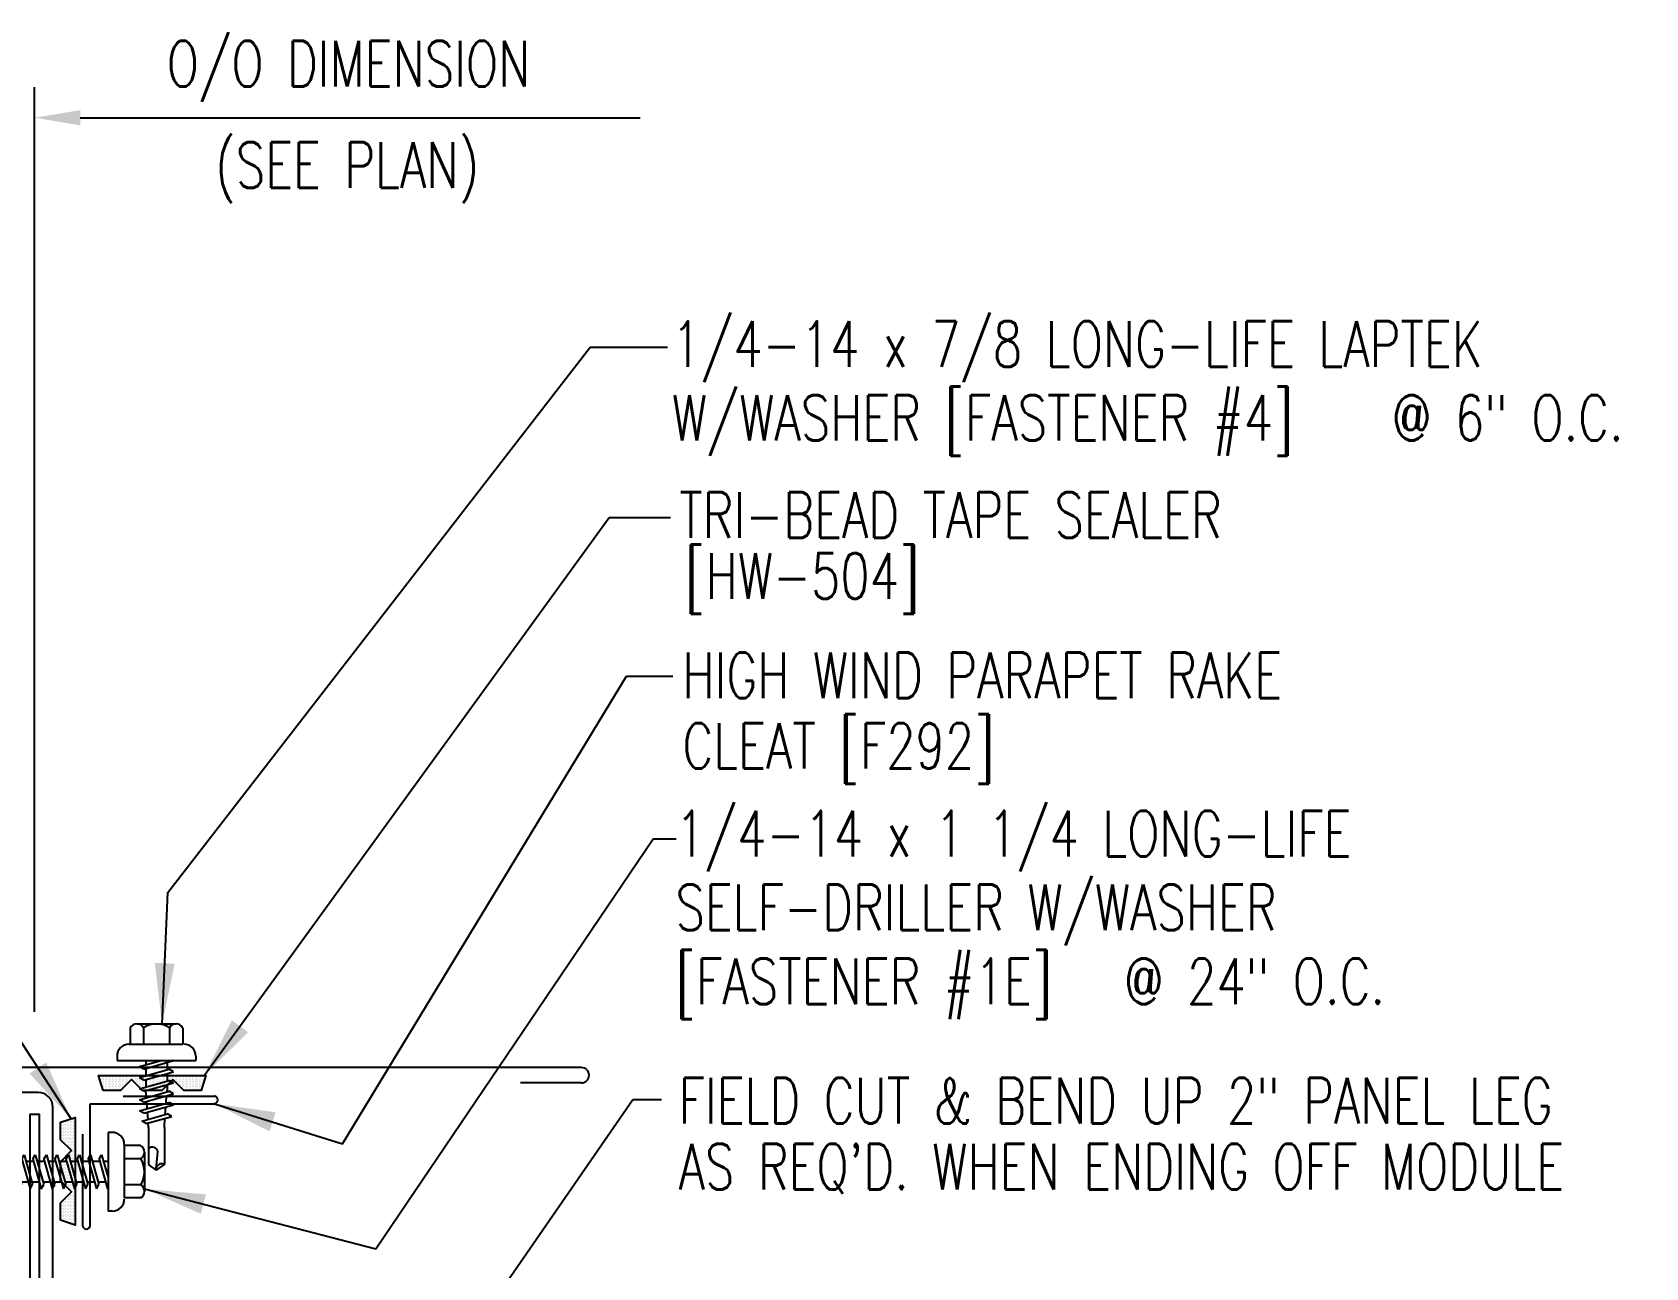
# Model space of a CAD drawing. Header units: inches. Extents: x 5.3 to 40.4, y 13.3 to 39.4.
# Drawn here: x 17.42 to 30.69, y 29.23 to 39.39 of the extents above; entities that cross this region are included whole.
import ezdxf

# ---------------------------------------------------------------- set-up
doc = ezdxf.new("R2010")
doc.units = ezdxf.units.IN
doc.header["$MEASUREMENT"] = 0
for name, color, linetype in [('DIM', 2, 'Continuous'), ('FASTENER', 9, 'Continuous'), ('PANEL', 11, 'Continuous'), ('STLA', 10, 'Continuous'), ('TAPE', 8, 'Continuous'), ('TEXT', 2, 'Continuous'), ('TRIM', 6, 'Continuous')]:
    doc.layers.add(name, color=color, linetype=linetype)
doc.styles.add('TEXT1', font='ROMANS.shx', dxfattribs={"width": 0.75, "height": 0.375})
doc.dimstyles.new('DETAIL$7', dxfattribs={"dimscale": 4, "dimtxt": 0.375, "dimasz": 0.125, "dimexe": 0.0625, "dimexo": 0.125, "dimgap": 0.0625, "dimtad": 1, "dimdec": 4, "dimzin": 3, "dimdsep": 46, "dimlunit": 4, "dimtxsty": 'TEXT1', "dimblk": 'ARCHTICK', "dimcen": 0.0625, "dimclrd": 7, "dimclre": 7, "dimclrt": 2, "dimadec": 0, "dimazin": 0, "dimtfac": 0.59375, "dimtdec": 4, "dimtmove": 2, "dimatfit": 3, "dimfxl": 0, "dimfrac": 2, "dimtolj": 1, "dimtzin": 3, "dimarcsym": 0})

# ---------------------------------------------------------------- blocks, each defined once
blk = doc.blocks.new('*X2')
at = {"color": 0}
for p, q in [((-0.434, 0.135), (-0.434, 0.135)), ((-0.422, 0.141), (-0.422, 0.141)), ((-0.41, 0.135), (-0.41, 0.135)), ((-0.398, 0.141), (-0.398, 0.141)), ((-0.387, 0.135), (-0.387, 0.135)), ((-0.375, 0.141), (-0.375, 0.141)), ((-0.363, 0.135), (-0.363, 0.135)), ((-0.352, 0.141), (-0.352, 0.141)), ((-0.34, 0.135), (-0.34, 0.135)), ((-0.328, 0.141), (-0.328, 0.141)), ((-0.316, 0.135), (-0.316, 0.135)), ((-0.305, 0.141), (-0.305, 0.141)), ((-0.293, 0.135), (-0.293, 0.135)), ((-0.281, 0.141), (-0.281, 0.141)), ((-0.27, 0.135), (-0.27, 0.135)), ((-0.258, 0.141), (-0.258, 0.141)), ((-0.246, 0.135), (-0.246, 0.135)), ((-0.234, 0.141), (-0.234, 0.141)), ((-0.223, 0.135), (-0.223, 0.135)), ((-0.211, 0.141), (-0.211, 0.141)), ((-0.199, 0.135), (-0.199, 0.135)), ((-0.188, 0.141), (-0.188, 0.141)), ((-0.176, 0.135), (-0.176, 0.135)), ((-0.164, 0.141), (-0.164, 0.141)), ((-0.152, 0.135), (-0.152, 0.135)), ((-0.141, 0.141), (-0.141, 0.141)), ((-0.129, 0.135), (-0.129, 0.135)), ((-0.117, 0.141), (-0.117, 0.141)), ((-0.105, 0.135), (-0.105, 0.135)), ((-0.094, 0.141), (-0.094, 0.141)), ((-0.082, 0.135), (-0.082, 0.135)), ((-0.07, 0.141), (-0.07, 0.141)), ((-0.059, 0.135), (-0.059, 0.135)), ((-0.047, 0.141), (-0.047, 0.141)), ((-0.035, 0.135), (-0.035, 0.135)), ((-0.023, 0.141), (-0.023, 0.141)), ((-0.012, 0.135), (-0.012, 0.135)), ((0, 0.141), (0, 0.141)), ((0.012, 0.135), (0.012, 0.135)), ((0.023, 0.141), (0.023, 0.141)), ((0.035, 0.135), (0.035, 0.135)), ((0.047, 0.141), (0.047, 0.141)), ((0.059, 0.135), (0.059, 0.135)), ((0.07, 0.141), (0.07, 0.141)), ((0.082, 0.135), (0.082, 0.135)), ((0.094, 0.141), (0.094, 0.141)), ((0.105, 0.135), (0.105, 0.135)), ((0.117, 0.141), (0.117, 0.141)), ((0.129, 0.135), (0.129, 0.135)), ((0.141, 0.141), (0.141, 0.141)), ((0.152, 0.135), (0.152, 0.135)), ((0.164, 0.141), (0.164, 0.141)), ((0.176, 0.135), (0.176, 0.135)), ((0.188, 0.141), (0.188, 0.141)), ((0.199, 0.135), (0.199, 0.135)), ((0.211, 0.141), (0.211, 0.141)), ((0.223, 0.135), (0.223, 0.135)), ((0.234, 0.141), (0.234, 0.141)), ((0.246, 0.135), (0.246, 0.135)), ((0.258, 0.141), (0.258, 0.141)), ((0.27, 0.135), (0.27, 0.135)), ((0.281, 0.141), (0.281, 0.141)), ((0.293, 0.135), (0.293, 0.135)), ((0.305, 0.141), (0.305, 0.141)), ((0.316, 0.135), (0.316, 0.135)), ((0.328, 0.141), (0.328, 0.141)), ((0.34, 0.135), (0.34, 0.135)), ((0.352, 0.141), (0.352, 0.141)), ((0.363, 0.135), (0.363, 0.135)), ((0.375, 0.141), (0.375, 0.141)), ((0.387, 0.135), (0.387, 0.135)), ((0.398, 0.141), (0.398, 0.141)), ((0.41, 0.135), (0.41, 0.135)), ((0.422, 0.141), (0.422, 0.141)), ((0.434, 0.135), (0.434, 0.135)), ((-0.434, 0.123), (-0.434, 0.123)), ((-0.422, 0.129), (-0.422, 0.129)), ((-0.422, 0.117), (-0.422, 0.117)), ((-0.422, 0.105), (-0.422, 0.105)), ((-0.422, 0.094), (-0.422, 0.094)), ((-0.422, 0.082), (-0.422, 0.082)), ((-0.41, 0.123), (-0.41, 0.123)), ((-0.41, 0.111), (-0.41, 0.111)), ((-0.41, 0.1), (-0.41, 0.1)), ((-0.41, 0.088), (-0.41, 0.088)), ((-0.41, 0.076), (-0.41, 0.076)), ((-0.41, 0.064), (-0.41, 0.064)), ((-0.41, 0.053), (-0.41, 0.053)), ((-0.41, 0.041), (-0.41, 0.041)), ((-0.398, 0.129), (-0.398, 0.129)), ((-0.398, 0.117), (-0.398, 0.117)), ((-0.398, 0.105), (-0.398, 0.105)), ((-0.398, 0.094), (-0.398, 0.094)), ((-0.398, 0.082), (-0.398, 0.082)), ((-0.398, 0.07), (-0.398, 0.07)), ((-0.398, 0.059), (-0.398, 0.059)), ((-0.398, 0.047), (-0.398, 0.047)), ((-0.398, 0.035), (-0.398, 0.035)), ((-0.398, 0.023), (-0.398, 0.023)), ((-0.387, 0.123), (-0.387, 0.123)), ((-0.387, 0.111), (-0.387, 0.111)), ((-0.387, 0.1), (-0.387, 0.1)), ((-0.387, 0.088), (-0.387, 0.088)), ((-0.387, 0.076), (-0.387, 0.076)), ((-0.387, 0.064), (-0.387, 0.064)), ((-0.387, 0.053), (-0.387, 0.053)), ((-0.387, 0.041), (-0.387, 0.041)), ((-0.387, 0.029), (-0.387, 0.029)), ((-0.375, 0.129), (-0.375, 0.129)), ((-0.375, 0.117), (-0.375, 0.117)), ((-0.375, 0.105), (-0.375, 0.105)), ((-0.375, 0.094), (-0.375, 0.094)), ((-0.375, 0.082), (-0.375, 0.082)), ((-0.375, 0.07), (-0.375, 0.07)), ((-0.375, 0.059), (-0.375, 0.059)), ((-0.375, 0.047), (-0.375, 0.047)), ((-0.375, 0.035), (-0.375, 0.035)), ((-0.375, 0.023), (-0.375, 0.023)), ((-0.363, 0.123), (-0.363, 0.123)), ((-0.363, 0.111), (-0.363, 0.111)), ((-0.363, 0.1), (-0.363, 0.1)), ((-0.363, 0.088), (-0.363, 0.088)), ((-0.363, 0.076), (-0.363, 0.076)), ((-0.363, 0.064), (-0.363, 0.064)), ((-0.363, 0.053), (-0.363, 0.053)), ((-0.363, 0.041), (-0.363, 0.041)), ((-0.363, 0.029), (-0.363, 0.029)), ((-0.352, 0.129), (-0.352, 0.129)), ((-0.352, 0.117), (-0.352, 0.117)), ((-0.352, 0.105), (-0.352, 0.105)), ((-0.352, 0.094), (-0.352, 0.094)), ((-0.352, 0.082), (-0.352, 0.082)), ((-0.352, 0.07), (-0.352, 0.07)), ((-0.352, 0.059), (-0.352, 0.059)), ((-0.352, 0.047), (-0.352, 0.047)), ((-0.352, 0.035), (-0.352, 0.035)), ((-0.352, 0.023), (-0.352, 0.023)), ((-0.34, 0.123), (-0.34, 0.123)), ((-0.34, 0.111), (-0.34, 0.111)), ((-0.34, 0.1), (-0.34, 0.1)), ((-0.34, 0.088), (-0.34, 0.088)), ((-0.34, 0.076), (-0.34, 0.076)), ((-0.34, 0.064), (-0.34, 0.064)), ((-0.34, 0.053), (-0.34, 0.053)), ((-0.34, 0.041), (-0.34, 0.041)), ((-0.34, 0.029), (-0.34, 0.029)), ((-0.328, 0.129), (-0.328, 0.129)), ((-0.328, 0.117), (-0.328, 0.117)), ((-0.328, 0.105), (-0.328, 0.105)), ((-0.328, 0.094), (-0.328, 0.094)), ((-0.328, 0.082), (-0.328, 0.082)), ((-0.328, 0.07), (-0.328, 0.07)), ((-0.328, 0.059), (-0.328, 0.059)), ((-0.328, 0.047), (-0.328, 0.047)), ((-0.328, 0.035), (-0.328, 0.035)), ((-0.328, 0.023), (-0.328, 0.023)), ((-0.316, 0.123), (-0.316, 0.123)), ((-0.316, 0.111), (-0.316, 0.111)), ((-0.316, 0.1), (-0.316, 0.1)), ((-0.316, 0.088), (-0.316, 0.088)), ((-0.316, 0.076), (-0.316, 0.076)), ((-0.316, 0.064), (-0.316, 0.064)), ((-0.316, 0.053), (-0.316, 0.053)), ((-0.316, 0.041), (-0.316, 0.041)), ((-0.316, 0.029), (-0.316, 0.029)), ((-0.305, 0.129), (-0.305, 0.129)), ((-0.305, 0.117), (-0.305, 0.117)), ((-0.305, 0.105), (-0.305, 0.105)), ((-0.305, 0.094), (-0.305, 0.094)), ((-0.305, 0.082), (-0.305, 0.082)), ((-0.305, 0.07), (-0.305, 0.07)), ((-0.305, 0.059), (-0.305, 0.059)), ((-0.305, 0.047), (-0.305, 0.047)), ((-0.305, 0.035), (-0.305, 0.035)), ((-0.305, 0.023), (-0.305, 0.023)), ((-0.293, 0.123), (-0.293, 0.123)), ((-0.293, 0.111), (-0.293, 0.111)), ((-0.293, 0.1), (-0.293, 0.1)), ((-0.293, 0.088), (-0.293, 0.088)), ((-0.293, 0.076), (-0.293, 0.076)), ((-0.293, 0.064), (-0.293, 0.064)), ((-0.293, 0.053), (-0.293, 0.053)), ((-0.293, 0.041), (-0.293, 0.041)), ((-0.293, 0.029), (-0.293, 0.029)), ((-0.281, 0.129), (-0.281, 0.129)), ((-0.281, 0.117), (-0.281, 0.117)), ((-0.281, 0.105), (-0.281, 0.105)), ((-0.281, 0.094), (-0.281, 0.094)), ((-0.281, 0.082), (-0.281, 0.082)), ((-0.281, 0.07), (-0.281, 0.07)), ((-0.281, 0.059), (-0.281, 0.059)), ((-0.281, 0.047), (-0.281, 0.047)), ((-0.281, 0.035), (-0.281, 0.035)), ((-0.281, 0.023), (-0.281, 0.023)), ((-0.27, 0.123), (-0.27, 0.123)), ((-0.27, 0.111), (-0.27, 0.111)), ((-0.27, 0.1), (-0.27, 0.1)), ((-0.27, 0.088), (-0.27, 0.088)), ((-0.27, 0.076), (-0.27, 0.076)), ((-0.27, 0.064), (-0.27, 0.064)), ((-0.27, 0.053), (-0.27, 0.053)), ((-0.27, 0.041), (-0.27, 0.041)), ((-0.27, 0.029), (-0.27, 0.029)), ((-0.258, 0.129), (-0.258, 0.129)), ((-0.258, 0.117), (-0.258, 0.117)), ((-0.258, 0.105), (-0.258, 0.105)), ((-0.258, 0.094), (-0.258, 0.094)), ((-0.258, 0.082), (-0.258, 0.082)), ((-0.258, 0.07), (-0.258, 0.07)), ((-0.258, 0.059), (-0.258, 0.059)), ((-0.258, 0.047), (-0.258, 0.047)), ((-0.258, 0.035), (-0.258, 0.035)), ((-0.258, 0.023), (-0.258, 0.023)), ((-0.246, 0.123), (-0.246, 0.123)), ((-0.246, 0.111), (-0.246, 0.111)), ((-0.246, 0.1), (-0.246, 0.1)), ((-0.246, 0.088), (-0.246, 0.088)), ((-0.246, 0.076), (-0.246, 0.076)), ((-0.246, 0.064), (-0.246, 0.064)), ((-0.246, 0.053), (-0.246, 0.053)), ((-0.246, 0.041), (-0.246, 0.041)), ((-0.234, 0.129), (-0.234, 0.129)), ((-0.234, 0.117), (-0.234, 0.117)), ((-0.234, 0.105), (-0.234, 0.105)), ((-0.234, 0.094), (-0.234, 0.094)), ((-0.234, 0.082), (-0.234, 0.082)), ((-0.234, 0.07), (-0.234, 0.07)), ((-0.234, 0.059), (-0.234, 0.059)), ((-0.234, 0.047), (-0.234, 0.047)), ((-0.223, 0.123), (-0.223, 0.123)), ((-0.223, 0.111), (-0.223, 0.111)), ((-0.223, 0.1), (-0.223, 0.1)), ((-0.223, 0.088), (-0.223, 0.088)), ((-0.223, 0.076), (-0.223, 0.076)), ((-0.223, 0.064), (-0.223, 0.064)), ((-0.211, 0.129), (-0.211, 0.129)), ((-0.211, 0.117), (-0.211, 0.117)), ((-0.211, 0.105), (-0.211, 0.105)), ((-0.211, 0.094), (-0.211, 0.094)), ((-0.211, 0.082), (-0.211, 0.082)), ((-0.211, 0.07), (-0.211, 0.07)), ((-0.199, 0.123), (-0.199, 0.123)), ((-0.199, 0.111), (-0.199, 0.111)), ((-0.199, 0.1), (-0.199, 0.1)), ((-0.199, 0.088), (-0.199, 0.088)), ((-0.188, 0.129), (-0.188, 0.129)), ((-0.188, 0.117), (-0.188, 0.117)), ((-0.188, 0.105), (-0.188, 0.105)), ((-0.188, 0.094), (-0.188, 0.094)), ((-0.176, 0.123), (-0.176, 0.123)), ((-0.176, 0.111), (-0.176, 0.111)), ((-0.164, 0.129), (-0.164, 0.129)), ((-0.164, 0.117), (-0.164, 0.117)), ((-0.164, 0.105), (-0.164, 0.105)), ((-0.152, 0.123), (-0.152, 0.123)), ((-0.152, 0.111), (-0.152, 0.111)), ((-0.152, 0.1), (-0.152, 0.1)), ((-0.141, 0.129), (-0.141, 0.129)), ((-0.141, 0.117), (-0.141, 0.117)), ((-0.141, 0.105), (-0.141, 0.105)), ((-0.141, 0.094), (-0.141, 0.094)), ((-0.141, 0.082), (-0.141, 0.082)), ((-0.129, 0.123), (-0.129, 0.123)), ((-0.129, 0.111), (-0.129, 0.111)), ((-0.129, 0.1), (-0.129, 0.1)), ((-0.129, 0.088), (-0.129, 0.088)), ((-0.129, 0.076), (-0.129, 0.076)), ((-0.117, 0.129), (-0.117, 0.129)), ((-0.117, 0.117), (-0.117, 0.117)), ((-0.117, 0.105), (-0.117, 0.105)), ((-0.117, 0.094), (-0.117, 0.094)), ((-0.117, 0.082), (-0.117, 0.082)), ((-0.117, 0.07), (-0.117, 0.07)), ((-0.117, 0.059), (-0.117, 0.059)), ((-0.105, 0.123), (-0.105, 0.123)), ((-0.105, 0.111), (-0.105, 0.111)), ((-0.105, 0.1), (-0.105, 0.1)), ((-0.105, 0.088), (-0.105, 0.088)), ((-0.105, 0.076), (-0.105, 0.076)), ((-0.105, 0.064), (-0.105, 0.064)), ((-0.105, 0.053), (-0.105, 0.053)), ((-0.094, 0.129), (-0.094, 0.129)), ((-0.094, 0.117), (-0.094, 0.117)), ((-0.094, 0.105), (-0.094, 0.105)), ((-0.094, 0.094), (-0.094, 0.094)), ((-0.094, 0.082), (-0.094, 0.082)), ((-0.094, 0.07), (-0.094, 0.07)), ((-0.094, 0.059), (-0.094, 0.059)), ((-0.094, 0.047), (-0.094, 0.047)), ((-0.094, 0.035), (-0.094, 0.035)), ((-0.082, 0.123), (-0.082, 0.123)), ((-0.082, 0.111), (-0.082, 0.111)), ((-0.082, 0.1), (-0.082, 0.1)), ((-0.082, 0.088), (-0.082, 0.088)), ((-0.082, 0.076), (-0.082, 0.076)), ((-0.082, 0.064), (-0.082, 0.064)), ((-0.082, 0.053), (-0.082, 0.053)), ((-0.082, 0.041), (-0.082, 0.041)), ((-0.082, 0.029), (-0.082, 0.029)), ((-0.07, 0.129), (-0.07, 0.129)), ((-0.07, 0.117), (-0.07, 0.117)), ((-0.07, 0.105), (-0.07, 0.105)), ((-0.07, 0.094), (-0.07, 0.094)), ((-0.07, 0.082), (-0.07, 0.082)), ((-0.07, 0.07), (-0.07, 0.07)), ((-0.07, 0.059), (-0.07, 0.059)), ((-0.07, 0.047), (-0.07, 0.047)), ((-0.07, 0.035), (-0.07, 0.035)), ((-0.07, 0.023), (-0.07, 0.023)), ((-0.059, 0.123), (-0.059, 0.123)), ((-0.059, 0.111), (-0.059, 0.111)), ((-0.059, 0.1), (-0.059, 0.1)), ((-0.059, 0.088), (-0.059, 0.088)), ((-0.059, 0.076), (-0.059, 0.076)), ((-0.059, 0.064), (-0.059, 0.064)), ((-0.059, 0.053), (-0.059, 0.053)), ((-0.059, 0.041), (-0.059, 0.041)), ((-0.059, 0.029), (-0.059, 0.029)), ((-0.047, 0.129), (-0.047, 0.129)), ((-0.047, 0.117), (-0.047, 0.117)), ((-0.047, 0.105), (-0.047, 0.105)), ((-0.047, 0.094), (-0.047, 0.094)), ((-0.047, 0.082), (-0.047, 0.082)), ((-0.047, 0.07), (-0.047, 0.07)), ((-0.047, 0.059), (-0.047, 0.059)), ((-0.047, 0.047), (-0.047, 0.047)), ((-0.047, 0.035), (-0.047, 0.035)), ((-0.047, 0.023), (-0.047, 0.023)), ((-0.035, 0.123), (-0.035, 0.123)), ((-0.035, 0.111), (-0.035, 0.111)), ((-0.035, 0.1), (-0.035, 0.1)), ((-0.035, 0.088), (-0.035, 0.088)), ((-0.035, 0.076), (-0.035, 0.076)), ((-0.035, 0.064), (-0.035, 0.064)), ((-0.035, 0.053), (-0.035, 0.053)), ((-0.035, 0.041), (-0.035, 0.041)), ((-0.035, 0.029), (-0.035, 0.029)), ((-0.023, 0.129), (-0.023, 0.129)), ((-0.023, 0.117), (-0.023, 0.117)), ((-0.023, 0.105), (-0.023, 0.105)), ((-0.023, 0.094), (-0.023, 0.094)), ((-0.023, 0.082), (-0.023, 0.082)), ((-0.023, 0.07), (-0.023, 0.07)), ((-0.023, 0.059), (-0.023, 0.059)), ((-0.023, 0.047), (-0.023, 0.047)), ((-0.023, 0.035), (-0.023, 0.035)), ((-0.023, 0.023), (-0.023, 0.023)), ((-0.012, 0.123), (-0.012, 0.123)), ((-0.012, 0.111), (-0.012, 0.111)), ((-0.012, 0.1), (-0.012, 0.1)), ((-0.012, 0.088), (-0.012, 0.088)), ((-0.012, 0.076), (-0.012, 0.076)), ((-0.012, 0.064), (-0.012, 0.064)), ((-0.012, 0.053), (-0.012, 0.053)), ((-0.012, 0.041), (-0.012, 0.041)), ((-0.012, 0.029), (-0.012, 0.029)), ((0, 0.129), (0, 0.129)), ((0, 0.117), (0, 0.117)), ((0, 0.105), (0, 0.105)), ((0, 0.094), (0, 0.094)), ((0, 0.082), (0, 0.082)), ((0, 0.07), (0, 0.07)), ((0, 0.059), (0, 0.059)), ((0, 0.047), (0, 0.047)), ((0, 0.035), (0, 0.035)), ((0, 0.023), (0, 0.023)), ((0.012, 0.123), (0.012, 0.123)), ((0.012, 0.111), (0.012, 0.111)), ((0.012, 0.1), (0.012, 0.1)), ((0.012, 0.088), (0.012, 0.088)), ((0.012, 0.076), (0.012, 0.076)), ((0.012, 0.064), (0.012, 0.064)), ((0.012, 0.053), (0.012, 0.053)), ((0.012, 0.041), (0.012, 0.041)), ((0.012, 0.029), (0.012, 0.029)), ((0.023, 0.129), (0.023, 0.129)), ((0.023, 0.117), (0.023, 0.117)), ((0.023, 0.105), (0.023, 0.105)), ((0.023, 0.094), (0.023, 0.094)), ((0.023, 0.082), (0.023, 0.082)), ((0.023, 0.07), (0.023, 0.07)), ((0.023, 0.059), (0.023, 0.059)), ((0.023, 0.047), (0.023, 0.047)), ((0.023, 0.035), (0.023, 0.035)), ((0.023, 0.023), (0.023, 0.023)), ((0.035, 0.123), (0.035, 0.123)), ((0.035, 0.111), (0.035, 0.111)), ((0.035, 0.1), (0.035, 0.1)), ((0.035, 0.088), (0.035, 0.088)), ((0.035, 0.076), (0.035, 0.076)), ((0.035, 0.064), (0.035, 0.064)), ((0.035, 0.053), (0.035, 0.053)), ((0.035, 0.041), (0.035, 0.041)), ((0.035, 0.029), (0.035, 0.029)), ((0.047, 0.129), (0.047, 0.129)), ((0.047, 0.117), (0.047, 0.117)), ((0.047, 0.105), (0.047, 0.105)), ((0.047, 0.094), (0.047, 0.094)), ((0.047, 0.082), (0.047, 0.082)), ((0.047, 0.07), (0.047, 0.07)), ((0.047, 0.059), (0.047, 0.059)), ((0.047, 0.047), (0.047, 0.047)), ((0.047, 0.035), (0.047, 0.035)), ((0.047, 0.023), (0.047, 0.023)), ((0.059, 0.123), (0.059, 0.123)), ((0.059, 0.111), (0.059, 0.111)), ((0.059, 0.1), (0.059, 0.1)), ((0.059, 0.088), (0.059, 0.088)), ((0.059, 0.076), (0.059, 0.076)), ((0.059, 0.064), (0.059, 0.064)), ((0.059, 0.053), (0.059, 0.053)), ((0.059, 0.041), (0.059, 0.041)), ((0.059, 0.029), (0.059, 0.029)), ((0.07, 0.129), (0.07, 0.129)), ((0.07, 0.117), (0.07, 0.117)), ((0.07, 0.105), (0.07, 0.105)), ((0.07, 0.094), (0.07, 0.094)), ((0.07, 0.082), (0.07, 0.082)), ((0.07, 0.07), (0.07, 0.07)), ((0.07, 0.059), (0.07, 0.059)), ((0.07, 0.047), (0.07, 0.047)), ((0.07, 0.035), (0.07, 0.035)), ((0.07, 0.023), (0.07, 0.023)), ((0.082, 0.123), (0.082, 0.123)), ((0.082, 0.111), (0.082, 0.111)), ((0.082, 0.1), (0.082, 0.1)), ((0.082, 0.088), (0.082, 0.088)), ((0.082, 0.076), (0.082, 0.076)), ((0.082, 0.064), (0.082, 0.064)), ((0.082, 0.053), (0.082, 0.053)), ((0.082, 0.041), (0.082, 0.041)), ((0.082, 0.029), (0.082, 0.029)), ((0.094, 0.129), (0.094, 0.129)), ((0.094, 0.117), (0.094, 0.117)), ((0.094, 0.105), (0.094, 0.105)), ((0.094, 0.094), (0.094, 0.094)), ((0.094, 0.082), (0.094, 0.082)), ((0.094, 0.07), (0.094, 0.07)), ((0.094, 0.059), (0.094, 0.059)), ((0.094, 0.047), (0.094, 0.047)), ((0.094, 0.035), (0.094, 0.035)), ((0.105, 0.123), (0.105, 0.123)), ((0.105, 0.111), (0.105, 0.111)), ((0.105, 0.1), (0.105, 0.1)), ((0.105, 0.088), (0.105, 0.088)), ((0.105, 0.076), (0.105, 0.076)), ((0.105, 0.064), (0.105, 0.064)), ((0.105, 0.053), (0.105, 0.053)), ((0.117, 0.129), (0.117, 0.129)), ((0.117, 0.117), (0.117, 0.117)), ((0.117, 0.105), (0.117, 0.105)), ((0.117, 0.094), (0.117, 0.094)), ((0.117, 0.082), (0.117, 0.082)), ((0.117, 0.07), (0.117, 0.07)), ((0.117, 0.059), (0.117, 0.059)), ((0.129, 0.123), (0.129, 0.123)), ((0.129, 0.111), (0.129, 0.111)), ((0.129, 0.1), (0.129, 0.1)), ((0.129, 0.088), (0.129, 0.088)), ((0.129, 0.076), (0.129, 0.076)), ((0.141, 0.129), (0.141, 0.129)), ((0.141, 0.117), (0.141, 0.117)), ((0.141, 0.105), (0.141, 0.105)), ((0.141, 0.094), (0.141, 0.094)), ((0.141, 0.082), (0.141, 0.082)), ((0.152, 0.123), (0.152, 0.123)), ((0.152, 0.111), (0.152, 0.111)), ((0.152, 0.1), (0.152, 0.1)), ((0.164, 0.129), (0.164, 0.129)), ((0.164, 0.117), (0.164, 0.117)), ((0.164, 0.105), (0.164, 0.105)), ((0.176, 0.123), (0.176, 0.123)), ((0.176, 0.111), (0.176, 0.111)), ((0.188, 0.129), (0.188, 0.129)), ((0.188, 0.117), (0.188, 0.117)), ((0.188, 0.105), (0.188, 0.105)), ((0.188, 0.094), (0.188, 0.094)), ((0.199, 0.123), (0.199, 0.123)), ((0.199, 0.111), (0.199, 0.111)), ((0.199, 0.1), (0.199, 0.1)), ((0.199, 0.088), (0.199, 0.088)), ((0.211, 0.129), (0.211, 0.129)), ((0.211, 0.117), (0.211, 0.117)), ((0.211, 0.105), (0.211, 0.105)), ((0.211, 0.094), (0.211, 0.094)), ((0.211, 0.082), (0.211, 0.082)), ((0.211, 0.07), (0.211, 0.07)), ((0.223, 0.123), (0.223, 0.123)), ((0.223, 0.111), (0.223, 0.111)), ((0.223, 0.1), (0.223, 0.1)), ((0.223, 0.088), (0.223, 0.088)), ((0.223, 0.076), (0.223, 0.076)), ((0.223, 0.064), (0.223, 0.064)), ((0.234, 0.129), (0.234, 0.129)), ((0.234, 0.117), (0.234, 0.117)), ((0.234, 0.105), (0.234, 0.105)), ((0.234, 0.094), (0.234, 0.094)), ((0.234, 0.082), (0.234, 0.082)), ((0.234, 0.07), (0.234, 0.07)), ((0.234, 0.059), (0.234, 0.059)), ((0.234, 0.047), (0.234, 0.047)), ((0.246, 0.123), (0.246, 0.123)), ((0.246, 0.111), (0.246, 0.111)), ((0.246, 0.1), (0.246, 0.1)), ((0.246, 0.088), (0.246, 0.088)), ((0.246, 0.076), (0.246, 0.076)), ((0.246, 0.064), (0.246, 0.064)), ((0.246, 0.053), (0.246, 0.053)), ((0.246, 0.041), (0.246, 0.041)), ((0.258, 0.129), (0.258, 0.129)), ((0.258, 0.117), (0.258, 0.117)), ((0.258, 0.105), (0.258, 0.105)), ((0.258, 0.094), (0.258, 0.094)), ((0.258, 0.082), (0.258, 0.082)), ((0.258, 0.07), (0.258, 0.07)), ((0.258, 0.059), (0.258, 0.059)), ((0.258, 0.047), (0.258, 0.047)), ((0.258, 0.035), (0.258, 0.035)), ((0.258, 0.023), (0.258, 0.023)), ((0.27, 0.123), (0.27, 0.123)), ((0.27, 0.111), (0.27, 0.111)), ((0.27, 0.1), (0.27, 0.1)), ((0.27, 0.088), (0.27, 0.088)), ((0.27, 0.076), (0.27, 0.076)), ((0.27, 0.064), (0.27, 0.064)), ((0.27, 0.053), (0.27, 0.053)), ((0.27, 0.041), (0.27, 0.041)), ((0.27, 0.029), (0.27, 0.029)), ((0.281, 0.129), (0.281, 0.129)), ((0.281, 0.117), (0.281, 0.117)), ((0.281, 0.105), (0.281, 0.105)), ((0.281, 0.094), (0.281, 0.094)), ((0.281, 0.082), (0.281, 0.082)), ((0.281, 0.07), (0.281, 0.07)), ((0.281, 0.059), (0.281, 0.059)), ((0.281, 0.047), (0.281, 0.047)), ((0.281, 0.035), (0.281, 0.035)), ((0.281, 0.023), (0.281, 0.023)), ((0.293, 0.123), (0.293, 0.123)), ((0.293, 0.111), (0.293, 0.111)), ((0.293, 0.1), (0.293, 0.1)), ((0.293, 0.088), (0.293, 0.088)), ((0.293, 0.076), (0.293, 0.076)), ((0.293, 0.064), (0.293, 0.064)), ((0.293, 0.053), (0.293, 0.053)), ((0.293, 0.041), (0.293, 0.041)), ((0.293, 0.029), (0.293, 0.029)), ((0.305, 0.129), (0.305, 0.129)), ((0.305, 0.117), (0.305, 0.117)), ((0.305, 0.105), (0.305, 0.105)), ((0.305, 0.094), (0.305, 0.094)), ((0.305, 0.082), (0.305, 0.082)), ((0.305, 0.07), (0.305, 0.07)), ((0.305, 0.059), (0.305, 0.059)), ((0.305, 0.047), (0.305, 0.047)), ((0.305, 0.035), (0.305, 0.035)), ((0.305, 0.023), (0.305, 0.023)), ((0.316, 0.123), (0.316, 0.123)), ((0.316, 0.111), (0.316, 0.111)), ((0.316, 0.1), (0.316, 0.1)), ((0.316, 0.088), (0.316, 0.088)), ((0.316, 0.076), (0.316, 0.076)), ((0.316, 0.064), (0.316, 0.064)), ((0.316, 0.053), (0.316, 0.053)), ((0.316, 0.041), (0.316, 0.041)), ((0.316, 0.029), (0.316, 0.029)), ((0.328, 0.129), (0.328, 0.129)), ((0.328, 0.117), (0.328, 0.117)), ((0.328, 0.105), (0.328, 0.105)), ((0.328, 0.094), (0.328, 0.094)), ((0.328, 0.082), (0.328, 0.082)), ((0.328, 0.07), (0.328, 0.07)), ((0.328, 0.059), (0.328, 0.059)), ((0.328, 0.047), (0.328, 0.047)), ((0.328, 0.035), (0.328, 0.035)), ((0.328, 0.023), (0.328, 0.023)), ((0.34, 0.123), (0.34, 0.123)), ((0.34, 0.111), (0.34, 0.111)), ((0.34, 0.1), (0.34, 0.1)), ((0.34, 0.088), (0.34, 0.088)), ((0.34, 0.076), (0.34, 0.076)), ((0.34, 0.064), (0.34, 0.064)), ((0.34, 0.053), (0.34, 0.053)), ((0.34, 0.041), (0.34, 0.041)), ((0.34, 0.029), (0.34, 0.029)), ((0.352, 0.129), (0.352, 0.129)), ((0.352, 0.117), (0.352, 0.117)), ((0.352, 0.105), (0.352, 0.105)), ((0.352, 0.094), (0.352, 0.094)), ((0.352, 0.082), (0.352, 0.082)), ((0.352, 0.07), (0.352, 0.07)), ((0.352, 0.059), (0.352, 0.059)), ((0.352, 0.047), (0.352, 0.047)), ((0.352, 0.035), (0.352, 0.035)), ((0.352, 0.023), (0.352, 0.023)), ((0.363, 0.123), (0.363, 0.123)), ((0.363, 0.111), (0.363, 0.111)), ((0.363, 0.1), (0.363, 0.1)), ((0.363, 0.088), (0.363, 0.088)), ((0.363, 0.076), (0.363, 0.076)), ((0.363, 0.064), (0.363, 0.064)), ((0.363, 0.053), (0.363, 0.053)), ((0.363, 0.041), (0.363, 0.041)), ((0.363, 0.029), (0.363, 0.029)), ((0.375, 0.129), (0.375, 0.129)), ((0.375, 0.117), (0.375, 0.117)), ((0.375, 0.105), (0.375, 0.105)), ((0.375, 0.094), (0.375, 0.094)), ((0.375, 0.082), (0.375, 0.082)), ((0.375, 0.07), (0.375, 0.07)), ((0.375, 0.059), (0.375, 0.059)), ((0.375, 0.047), (0.375, 0.047)), ((0.375, 0.035), (0.375, 0.035)), ((0.375, 0.023), (0.375, 0.023)), ((0.387, 0.123), (0.387, 0.123)), ((0.387, 0.111), (0.387, 0.111)), ((0.387, 0.1), (0.387, 0.1)), ((0.387, 0.088), (0.387, 0.088)), ((0.387, 0.076), (0.387, 0.076)), ((0.387, 0.064), (0.387, 0.064)), ((0.387, 0.053), (0.387, 0.053)), ((0.387, 0.041), (0.387, 0.041)), ((0.387, 0.029), (0.387, 0.029)), ((0.398, 0.129), (0.398, 0.129)), ((0.398, 0.117), (0.398, 0.117)), ((0.398, 0.105), (0.398, 0.105)), ((0.398, 0.094), (0.398, 0.094)), ((0.398, 0.082), (0.398, 0.082)), ((0.398, 0.07), (0.398, 0.07)), ((0.398, 0.059), (0.398, 0.059)), ((0.398, 0.047), (0.398, 0.047)), ((0.398, 0.035), (0.398, 0.035)), ((0.398, 0.023), (0.398, 0.023)), ((0.41, 0.123), (0.41, 0.123)), ((0.41, 0.111), (0.41, 0.111)), ((0.41, 0.1), (0.41, 0.1)), ((0.41, 0.088), (0.41, 0.088)), ((0.41, 0.076), (0.41, 0.076)), ((0.41, 0.064), (0.41, 0.064)), ((0.41, 0.053), (0.41, 0.053)), ((0.41, 0.041), (0.41, 0.041)), ((0.422, 0.129), (0.422, 0.129)), ((0.422, 0.117), (0.422, 0.117)), ((0.422, 0.105), (0.422, 0.105)), ((0.422, 0.094), (0.422, 0.094)), ((0.422, 0.082), (0.422, 0.082)), ((0.434, 0.123), (0.434, 0.123))]:
    blk.add_line(p, q, dxfattribs=at)
blk = doc.blocks.new('MB_DBTAP')
at = {"layer": 'TAPE', "color": 9}
blk.add_lwpolyline([(-0.403, 0.018), (-0.442, 0.141), (0.442, 0.141), (0.403, 0.018), (0.26, 0.018), (0.17, 0.109), (0.079, 0.018), (0, 0.018), (-0.079, 0.018), (-0.17, 0.109), (-0.26, 0.018)], close=True, dxfattribs=at)
at = {"layer": 'TAPE', "color": 251}
blk.add_blockref('*X2', (0, 0), dxfattribs=at)
blk = doc.blocks.new('MB_DW3')
at = {"layer": 'FASTENER'}
for p, q in [((-0.215, 0.305), (-0.215, 0.171)), ((-0.161, 0.337), (0.161, 0.337)), ((-0.107, 0.305), (-0.107, 0.171)), ((0.107, 0.305), (0.107, 0.171)), ((0.215, 0.305), (0.215, 0.171)), ((-0.224, 0.171), (0.215, 0.171)), ((-0.324, 0.071), (-0.324, 0.037)), ((-0.324, 0.037), (0.324, 0.037)), ((-0.139, -0.016), (0.046, 0.037)), ((-0.104, -0.036), (0.139, 0.033)), ((-0.086, 0.037), (0.086, 0.037)), ((-0.086, 0.037), (-0.086, -0.001)), ((0.086, 0.037), (0.133, 0.037)), ((0.086, 0.018), (0.086, -0.042)), ((0.139, 0.033), (0.133, 0.037)), ((0.324, 0.071), (0.324, 0.037)), ((-0.104, -0.036), (-0.139, -0.016)), ((-0.139, -0.107), (0.104, -0.038)), ((-0.104, -0.127), (-0.139, -0.107)), ((-0.139, -0.198), (0.104, -0.128)), ((-0.104, -0.127), (0.139, -0.058)), ((-0.086, -0.031), (-0.086, -0.092)), ((-0.086, -0.122), (-0.086, -0.183)), ((0.086, -0.073), (0.086, -0.133)), ((0.139, -0.058), (0.104, -0.038)), ((0.139, -0.149), (0.104, -0.128)), ((-0.104, -0.218), (-0.139, -0.198)), ((-0.139, -0.289), (0.104, -0.219)), ((-0.104, -0.218), (0.139, -0.149)), ((-0.104, -0.309), (0.139, -0.239)), ((-0.086, -0.213), (-0.086, -0.274)), ((0.086, -0.164), (0.086, -0.224)), ((0.086, -0.255), (0.086, -0.315)), ((0.139, -0.239), (0.104, -0.219)), ((-0.104, -0.309), (-0.139, -0.289)), ((-0.139, -0.38), (0.104, -0.31)), ((-0.104, -0.4), (-0.139, -0.38)), ((-0.104, -0.4), (0.139, -0.33)), ((-0.086, -0.304), (-0.086, -0.364)), ((-0.086, -0.395), (-0.086, -0.455)), ((0.086, -0.345), (0.086, -0.406)), ((0.139, -0.33), (0.104, -0.31)), ((-0.139, -0.47), (0.104, -0.401)), ((-0.104, -0.491), (-0.139, -0.47)), ((-0.139, -0.561), (0.104, -0.492)), ((-0.104, -0.491), (0.139, -0.421)), ((-0.104, -0.581), (0.139, -0.512)), ((-0.086, -0.486), (-0.086, -0.546)), ((0.086, -0.436), (0.086, -0.497)), ((0.086, -0.527), (0.086, -0.588)), ((0.139, -0.421), (0.104, -0.401)), ((0.139, -0.512), (0.104, -0.492)), ((-0.104, -0.581), (-0.139, -0.561)), ((-0.139, -0.652), (0.104, -0.583)), ((-0.104, -0.672), (-0.139, -0.652)), ((-0.104, -0.672), (0.139, -0.603)), ((-0.086, -0.577), (-0.086, -0.637)), ((0.086, -0.618), (0.086, -0.679)), ((0.139, -0.603), (0.104, -0.583)), ((-0.139, -0.743), (0.104, -0.674)), ((-0.104, -0.763), (-0.139, -0.743)), ((-0.104, -0.763), (0.139, -0.694)), ((-0.086, -0.667), (-0.086, -0.728)), ((-0.086, -0.758), (-0.086, -1.05)), ((0.086, -0.709), (0.086, -1.05)), ((0.139, -0.694), (0.104, -0.674)), ((-0.002, -1.095), (0.014, -0.909)), ((0, -1.111), (-0.086, -1.05)), ((0, -1.111), (0.086, -1.05))]:
    blk.add_line(p, q, dxfattribs=at)
for centre, radius, start, end in [((-0.161, 0.274), 0.0628, 29.8754, 150.1246), ((0, 0.141), 0.196, 56.9974, 123.0026), ((0.161, 0.274), 0.0628, 29.8754, 150.1246), ((-0.224, 0.071), 0.1, 90, 180), ((0.224, 0.071), 0.1, 0, 90), ((-0.046, -0.921), 0.0615, 11.1445, 130.906), ((0.054, -1.097), 0.0563, 55.4585, 194.8454)]:
    blk.add_arc(centre, radius, start, end, dxfattribs=at)
blk = doc.blocks.new('fz5')
at = {"layer": 'FASTENER'}
for p, q in [((-0.217, 0.305), (-0.217, 0.171)), ((-0.163, 0.337), (0.159, 0.337)), ((-0.108, 0.305), (-0.108, 0.171)), ((0.105, 0.305), (0.105, 0.171)), ((0.214, 0.305), (0.214, 0.171)), ((-0.226, 0.171), (0.214, 0.171)), ((-0.326, 0.071), (-0.326, 0.037)), ((-0.326, 0.037), (0.322, 0.037)), ((-0.141, -0.014), (0.037, 0.037)), ((-0.105, -0.034), (0.137, 0.035)), ((-0.088, 0.037), (-0.088, 0.001)), ((-0.088, 0.037), (0.085, 0.037)), ((0.085, 0.037), (0.134, 0.037)), ((0.085, 0.02), (0.085, -0.041)), ((0.137, 0.035), (0.134, 0.037)), ((0.322, 0.071), (0.322, 0.037)), ((-0.105, -0.034), (-0.141, -0.014)), ((-0.141, -0.105), (0.102, -0.036)), ((-0.105, -0.125), (-0.141, -0.105)), ((-0.141, -0.196), (0.102, -0.127)), ((-0.105, -0.125), (0.137, -0.056)), ((-0.088, -0.029), (-0.088, -0.09)), ((-0.088, -0.12), (-0.088, -0.181)), ((0.085, -0.071), (0.085, -0.131)), ((0.137, -0.056), (0.102, -0.036)), ((0.137, -0.147), (0.102, -0.127)), ((-0.105, -0.216), (-0.141, -0.196)), ((-0.141, -0.287), (0.102, -0.217)), ((-0.105, -0.216), (0.137, -0.147)), ((-0.105, -0.307), (0.137, -0.238)), ((-0.084, -0.27), (-0.088, -0.211)), ((0.077, -0.315), (0.082, -0.253)), ((0.084, -0.223), (0.085, -0.211)), ((0.085, -0.162), (0.085, -0.211)), ((0.137, -0.238), (0.102, -0.217)), ((-0.105, -0.307), (-0.141, -0.287)), ((-0.141, -0.378), (0.102, -0.308)), ((-0.105, -0.398), (-0.141, -0.378)), ((-0.105, -0.398), (0.137, -0.328)), ((-0.078, -0.36), (-0.082, -0.3)), ((-0.071, -0.449), (-0.075, -0.389)), ((0.071, -0.408), (0.075, -0.346)), ((0.137, -0.328), (0.102, -0.308)), ((-0.122, -0.463), (0.089, -0.403)), ((-0.086, -0.483), (-0.122, -0.463)), ((-0.086, -0.483), (0.124, -0.423)), ((-0.066, -0.516), (-0.069, -0.478)), ((-0.066, -0.516), (-0.066, -0.82)), ((0.063, -0.515), (0.068, -0.439)), ((0.063, -0.516), (0.063, -0.82)), ((0.124, -0.423), (0.089, -0.403)), ((-0.003, -0.854), (0.009, -0.714)), ((-0.002, -0.866), (-0.066, -0.82)), ((-0.002, -0.866), (0.063, -0.82))]:
    blk.add_line(p, q, dxfattribs=at)
for centre, radius, start, end in [((-0.163, 0.274), 0.0628, 29.8754, 150.1246), ((-0.002, 0.141), 0.196, 56.9974, 123.0026), ((0.159, 0.274), 0.0628, 29.8754, 150.1246), ((-0.226, 0.071), 0.1, 90, 180), ((0.222, 0.071), 0.1, 0, 90), ((0.073, -0.516), 0.01, 175.9484, 180), ((-0.036, -0.723), 0.0461, 11.1445, 130.906), ((0.039, -0.855), 0.0422, 55.4585, 194.8454)]:
    blk.add_arc(centre, radius, start, end, dxfattribs=at)
blk = doc.blocks.new('FD-F1e')
at = {"layer": 'TEXT', "style": 'TEXT1', "width": 0.75}
for s, p in [('1/4-14 x 1 1/4 LONG-LIFE', (0.0047, -0.0408)), ('SELF-DRILLER W/WASHER', (0.0047, -0.1926)), ('[FASTENER #1E]', (0.0047, -0.3444))]:
    blk.add_text(s, height=0.09375, dxfattribs=at).set_placement(p)
blk.add_attdef('(QUANTITY)', (0.9263, -0.3444), '', height=0.0938, dxfattribs=at)
at = {"layer": 'TEXT', "style": 'TEXT1', "flags": 1}
for tag, p in [('Color', (0.0245, -0.5337)), ('Calc', (0.0245, -0.5337)), ('Opt1', (0.0245, -0.5337)), ('Opt2', (0.0245, -0.5337)), ('Opt3', (0.0245, -0.5337)), ('Description', (0.0245, -0.5337)), ('Multiple', (0.0245, -0.5337)), ('Part', (0.0245, -0.5337)), ('Spare1', (0.0245, -0.7212)), ('Spare2', (0.0245, -0.7212)), ('Spare3', (0.0245, -0.7212)), ('Spare4', (0.0245, -0.7212)), ('Spare5', (0.0245, -0.7212)), ('Spare6', (0.0245, -0.7212)), ('Spare7', (0.0245, -0.7212)), ('Spare8', (0.0245, -0.7212)), ('Spare9', (0.0245, -0.7212)), ('Spare10', (0.0245, -0.7212))]:
    blk.add_attdef(tag, p, '', height=0.0938, dxfattribs=at)
blk = doc.blocks.new('FD-F4')
at = {"layer": 'TEXT', "style": 'TEXT1', "width": 0.75}
for s, p in [('1/4-14 x 7/8 LONG-LIFE LAPTEK', (0.0047, -0.0408)), ('W/WASHER [FASTENER #4]', (0.0047, -0.1926))]:
    blk.add_text(s, height=0.09375, dxfattribs=at).set_placement(p)
blk.add_attdef('(QUANTITY)', (1.4847, -0.1926), '', height=0.0938, dxfattribs=at)
at = {"layer": 'TEXT', "style": 'TEXT1', "flags": 1}
for tag, p in [('Color', (0.0624, -0.4349)), ('Calc', (0.0624, -0.4349)), ('Opt1', (0.0624, -0.4349)), ('Opt2', (0.0624, -0.4349)), ('Opt3', (0.0624, -0.4349)), ('Description', (0.0624, -0.4349)), ('Multiple', (0.0624, -0.4349)), ('Part', (0.0624, -0.4349)), ('Spare1', (0.0624, -0.6224)), ('Spare2', (0.0624, -0.6224)), ('Spare3', (0.0624, -0.6224)), ('Spare4', (0.0624, -0.6224)), ('Spare5', (0.0624, -0.6224)), ('Spare6', (0.0624, -0.6224)), ('Spare7', (0.0624, -0.6224)), ('Spare8', (0.0624, -0.6224)), ('Spare9', (0.0624, -0.6224)), ('Spare10', (0.0624, -0.6224))]:
    blk.add_attdef(tag, p, '', height=0.0938, dxfattribs=at)
blk = doc.blocks.new('A$C73860403')
at = {"layer": 'TRIM'}
for p, q in [((-0.275, 0.288), (0.475, 0.288)), ((-0.547, -0.775), (-0.547, 0.225)), ((-0.547, 0.225), (0.475, 0.225)), ((-0.609, -0.025), (-0.609, -0.775))]:
    blk.add_line(p, q, dxfattribs=at)
for centre, radius, start, end in [((0.47, 0.257), 0.0317, 279.6579, 80.3421), ((-0.578, -0.775), 0.0312, 180, 0)]:
    blk.add_arc(centre, radius, start, end, dxfattribs=at)
blk = doc.blocks.new('_ArchTick')
at = {"color": 0, "linetype": 'ByBlock', "const_width": 0.15}
blk.add_lwpolyline([(-0.5, -0.5), (0.5, 0.5)], dxfattribs=at)

msp = doc.modelspace()

# ---------------------------------------------------------------- linework, layer by layer
for p, q in [((22.011, 36.804), (22.646, 36.804)), ((22.31, 34.097), (22.69, 34.097)), ((22.529, 32.761), (22.719, 32.761))]:
    msp.add_line(p, q)
at = {"layer": 'DIM', "color": 7}
for p, q in [((17.443, 31.339), (17.443, 38.94)), ((17.818, 38.69), (22.423, 38.69))]:
    msp.add_line(p, q, dxfattribs=at)
msp.add_solid([(17.818, 38.752), (17.818, 38.627), (17.443, 38.69)], dxfattribs=at)
at = {"layer": 'PANEL'}
msp.add_lwpolyline([(31.915, 30.305), (31.915, 29.825, -1), (31.858, 29.825), (31.858, 30.31), (31.858, 30.358, -0.46921), (31.952, 30.452), (31.962, 30.452, -0.422346), (32.049, 30.358), (32.049, 28.656), (17.667, 28.656, -0.414215), (17.593, 28.73), (17.593, 30.555, 0.414214), (17.473, 30.675), (16.642, 30.675, 0.32492), (16.523, 30.588), (16.348, 30.051), (16.583, 29.965)], format="xyb", dxfattribs=at)
at = {"layer": 'STLA'}
msp.add_lwpolyline([(21.281, 28.4), (21.281, 28.325), (17.668, 28.325, -0.414214), (17.406, 28.587), (17.406, 30.497), (17.48, 30.497), (17.48, 28.587, 0.414214), (17.668, 28.4)], format="xyb", close=True, dxfattribs=at)
at = {"layer": 'TRIM'}
for p, q in [((21.939, 30.88), (13.939, 30.88)), ((21.939, 30.755), (21.439, 30.755))]:
    msp.add_line(p, q, dxfattribs=at)
msp.add_arc((21.939, 30.817), 0.0625, 270, 90, dxfattribs=at)

# ---------------------------------------------------------------- block references
at = {"layer": 'FASTENER'}
msp.add_blockref('fz5', (18.447, 30.902), dxfattribs=at)
at = {"layer": 'FASTENER', "rotation": 270}
msp.add_blockref('MB_DW3', (18.01, 30.023), dxfattribs=at)
at = {"layer": 'TAPE'}
msp.add_blockref('MB_DBTAP', (18.41, 30.674), dxfattribs=at)
at = {"layer": 'TAPE', "rotation": 269.9999999999995}
msp.add_blockref('MB_DBTAP', (17.637, 30.027), dxfattribs=at)
at = {"layer": 'TEXT', "xscale": 4, "yscale": 4, "zscale": 4}
for name, p, values in [('FD-F4', (22.663, 36.805), {'(QUANTITY)': '@ 6" O.C.'}), ('FD-F1e', (22.694, 32.78), {'(QUANTITY)': '@ 24" O.C.'})]:
    msp.add_blockref(name, p, dxfattribs=at).add_auto_attribs(values)
at = {"layer": 'TRIM'}
msp.add_blockref('A$C73860403', (18.447, 30.358), dxfattribs=at)

# ---------------------------------------------------------------- texts
at = {"layer": 'TEXT', "style": 'TEXT1', "width": 0.75}
for s, p in [('TRI-BEAD TAPE SEALER', (22.743, 35.236)), ('[HW-504]', (22.79, 34.735)), ('HIGH WIND PARAPET RAKE ', (22.769, 33.918)), ('CLEAT [F292]', (22.769, 33.338)), ('FIELD CUT & BEND UP 2" PANEL LEG', (22.738, 30.42)), ("AS REQ'D. WHEN ENDING OFF MODULE", (22.738, 29.878))]:
    msp.add_text(s, height=0.375, dxfattribs=at).set_placement(p)
at = {"layer": 'TRIM', "color": 2, "style": 'TEXT1', "width": 0.75}
for s, p in [('O/O DIMENSION', (18.53, 38.946)), ('(SEE PLAN)', (18.929, 38.113))]:
    msp.add_text(s, height=0.375, dxfattribs=at).set_placement(p)

# ---------------------------------------------------------------- leaders
for points in [[(18.491, 31.238), (18.539, 32.319), (22.011, 36.804)], [(18.838, 30.815), (22.167, 35.403), (22.67, 35.403)], [(18.923, 30.583), (19.974, 30.254), (22.31, 34.097)], [(18.347, 29.883), (20.249, 29.389), (22.529, 32.761)], [(17.743, 30.458), (16.745, 31.991), (12.996, 31.991)], [(21.019, 28.677), (22.361, 30.617), (22.598, 30.617)]]:
    msp.add_leader(points, dimstyle='DETAIL$7')

doc.saveas('drawing.dxf')
